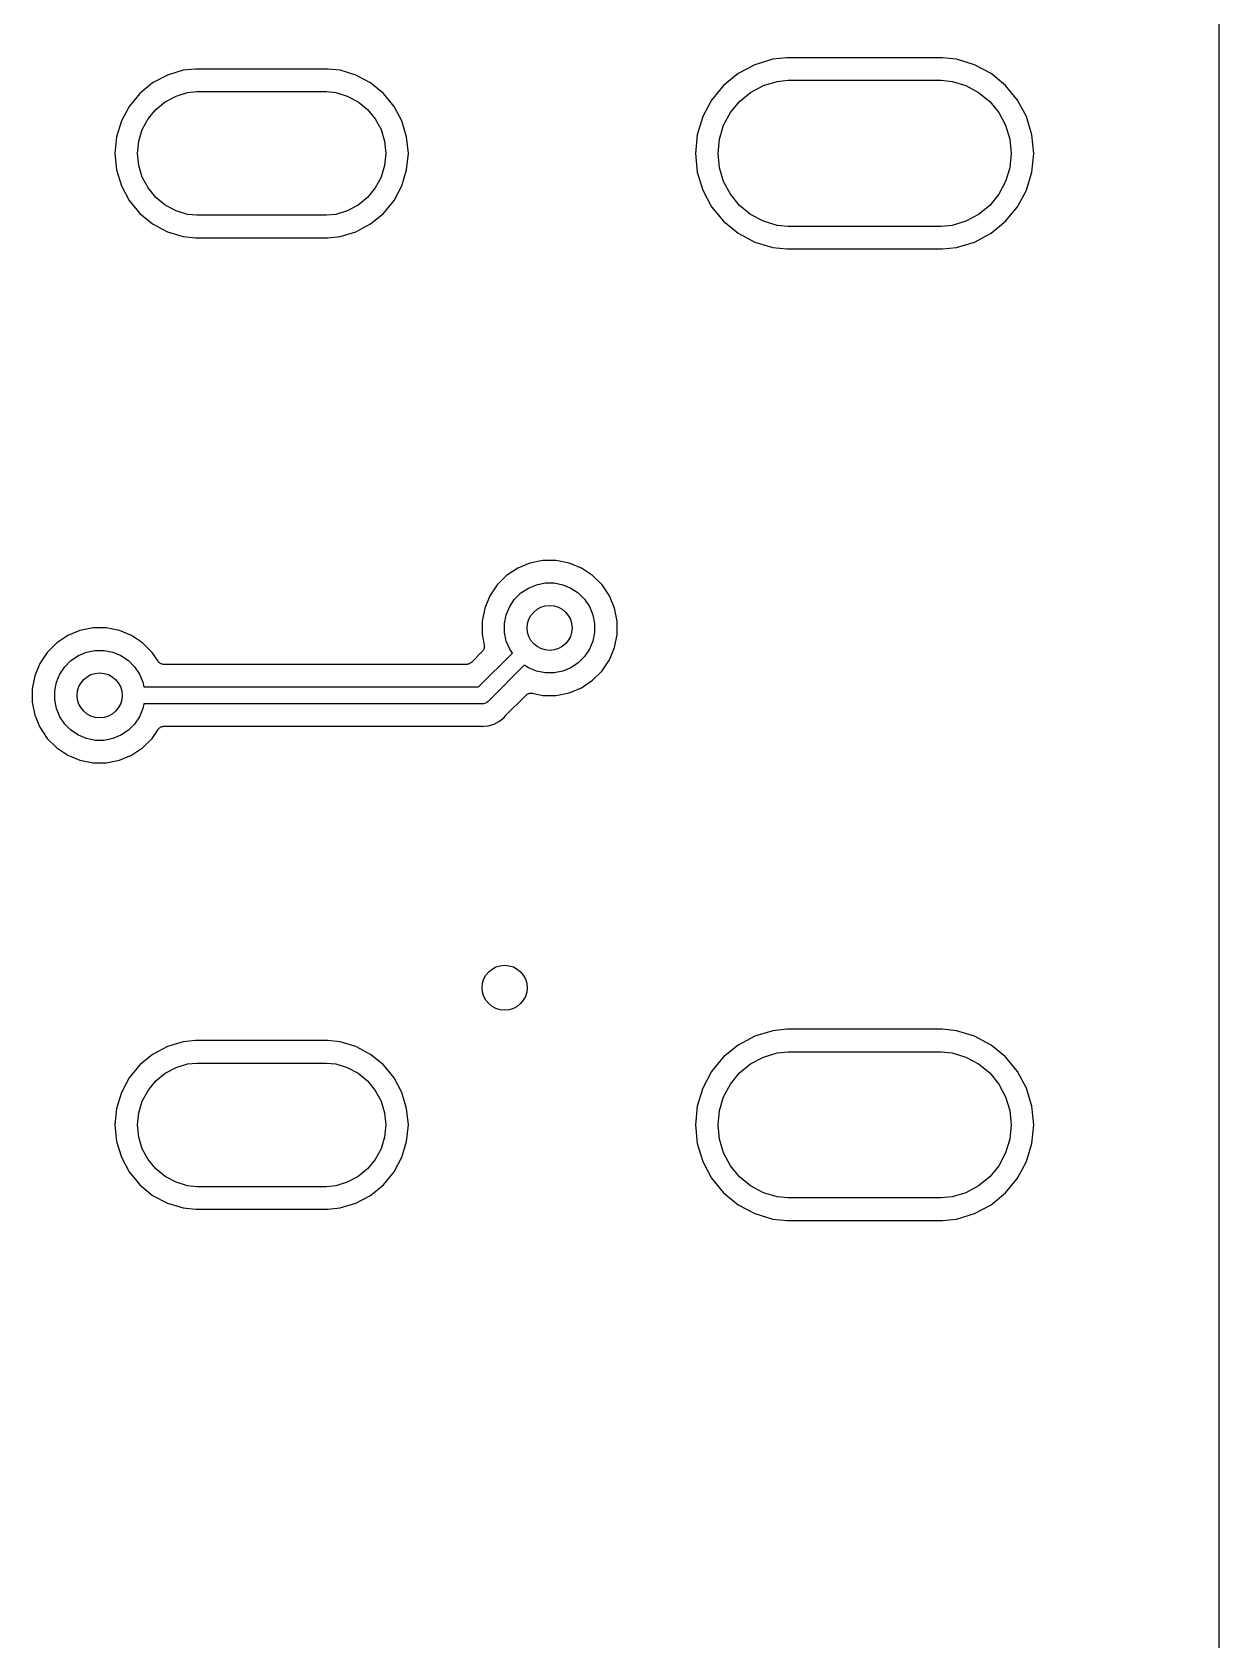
# Model space of a CAD drawing. Extents: x 113.2 to 188.8, y -123.8 to -78.2.
# Drawn here: x 178.3 to 188.85, y -101 to -86.7 of the extents above; entities that cross this region are included whole.
import ezdxf

# ---------------------------------------------------------------- set-up
doc = ezdxf.new("R2010")
doc.units = 0
doc.layers.add('BLACK', color=7, linetype='CONTINUOUS')

msp = doc.modelspace()

# ---------------------------------------------------------------- linework, layer by layer
at = {"layer": 'BLACK', "linetype": 'CONTINUOUS'}
for p, q in [((188.849, -78.2135), (188.849, -123.786)), ((185.008, -86.93), (184.883, -86.9423)), ((186.392, -86.93), (185.008, -86.93)), ((186.517, -86.9423), (186.392, -86.93)), ((179.643, -87.0409), (179.502, -87.0837)), ((179.753, -87.03), (179.643, -87.0409)), ((180.927, -87.03), (179.753, -87.03)), ((181.037, -87.0409), (180.927, -87.03)), ((181.178, -87.0837), (181.037, -87.0409)), ((184.575, -87.0698), (184.446, -87.1761)), ((184.723, -86.9909), (184.575, -87.0698)), ((184.883, -86.9423), (184.723, -86.9909)), ((186.677, -86.9909), (186.517, -86.9423)), ((186.825, -87.0698), (186.677, -86.9909)), ((186.954, -87.176), (186.825, -87.0698)), ((179.371, -87.1534), (179.257, -87.2471)), ((179.502, -87.0837), (179.371, -87.1534)), ((181.309, -87.1534), (181.178, -87.0837)), ((181.423, -87.2471), (181.309, -87.1534)), ((184.446, -87.1761), (184.34, -87.3055)), ((184.687, -87.2369), (184.8, -87.1766)), ((184.8, -87.1766), (184.923, -87.1394)), ((184.923, -87.1394), (185.018, -87.13)), ((185.018, -87.13), (186.382, -87.13)), ((186.382, -87.13), (186.477, -87.1394)), ((186.477, -87.1394), (186.6, -87.1766)), ((186.6, -87.1766), (186.713, -87.2369)), ((187.06, -87.3055), (186.954, -87.176)), ((179.163, -87.3613), (179.094, -87.4916)), ((179.257, -87.2471), (179.163, -87.3613)), ((179.399, -87.3892), (179.483, -87.3205)), ((179.483, -87.3205), (179.579, -87.2694)), ((179.579, -87.2694), (179.682, -87.238)), ((179.682, -87.238), (179.763, -87.23)), ((179.763, -87.23), (180.917, -87.23)), ((180.917, -87.23), (180.998, -87.238)), ((180.998, -87.238), (181.101, -87.2694)), ((181.101, -87.2694), (181.197, -87.3205)), ((181.197, -87.3205), (181.281, -87.3892)), ((181.517, -87.3613), (181.423, -87.2471)), ((181.586, -87.4916), (181.517, -87.3613)), ((184.34, -87.3055), (184.261, -87.4531)), ((184.507, -87.4171), (184.588, -87.3182)), ((184.588, -87.3182), (184.687, -87.2369)), ((186.713, -87.2369), (186.812, -87.3182)), ((186.812, -87.3182), (186.893, -87.4171)), ((187.139, -87.4531), (187.06, -87.3055)), ((179.094, -87.4916), (179.051, -87.633)), ((179.279, -87.5685), (179.33, -87.473)), ((179.33, -87.473), (179.399, -87.3892)), ((181.281, -87.3892), (181.35, -87.473)), ((181.35, -87.473), (181.401, -87.5685)), ((181.629, -87.633), (181.586, -87.4916)), ((184.261, -87.4531), (184.212, -87.6134)), ((184.447, -87.5301), (184.507, -87.4171)), ((186.893, -87.4171), (186.953, -87.5301)), ((187.188, -87.6134), (187.139, -87.4531)), ((179.051, -87.633), (179.036, -87.78)), ((179.248, -87.6722), (179.279, -87.5685)), ((181.401, -87.5685), (181.432, -87.6722)), ((181.644, -87.78), (181.629, -87.633)), ((184.212, -87.6134), (184.196, -87.78)), ((184.409, -87.6526), (184.447, -87.5301)), ((186.953, -87.5301), (186.991, -87.6526)), ((187.204, -87.78), (187.188, -87.6134)), ((179.036, -87.78), (179.051, -87.927)), ((179.237, -87.78), (179.248, -87.6722)), ((179.248, -87.8878), (179.237, -87.78)), ((181.432, -87.6722), (181.443, -87.78)), ((181.443, -87.78), (181.432, -87.8878)), ((181.629, -87.927), (181.644, -87.78)), ((184.196, -87.78), (184.212, -87.9466)), ((184.397, -87.78), (184.409, -87.6526)), ((184.409, -87.9074), (184.397, -87.78)), ((186.991, -87.6526), (187.003, -87.78)), ((187.003, -87.78), (186.991, -87.9074)), ((187.188, -87.9466), (187.204, -87.78)), ((179.051, -87.927), (179.094, -88.0684)), ((179.279, -87.9915), (179.248, -87.8878)), ((181.432, -87.8878), (181.401, -87.9915)), ((181.586, -88.0684), (181.629, -87.927)), ((184.447, -88.0299), (184.409, -87.9074)), ((186.991, -87.9074), (186.953, -88.0299)), ((179.094, -88.0684), (179.163, -88.1987)), ((179.33, -88.087), (179.279, -87.9915)), ((181.401, -87.9915), (181.35, -88.087)), ((181.517, -88.1987), (181.586, -88.0684)), ((184.212, -87.9466), (184.261, -88.1069)), ((184.507, -88.1429), (184.447, -88.0299)), ((186.953, -88.0299), (186.893, -88.1429)), ((187.139, -88.1069), (187.188, -87.9466)), ((179.163, -88.1987), (179.257, -88.3129)), ((179.399, -88.1708), (179.33, -88.087)), ((179.483, -88.2395), (179.399, -88.1708)), ((181.281, -88.1708), (181.197, -88.2395)), ((181.35, -88.087), (181.281, -88.1708)), ((181.423, -88.3129), (181.517, -88.1987)), ((184.261, -88.1069), (184.34, -88.2545)), ((184.588, -88.2418), (184.507, -88.1429)), ((186.893, -88.1429), (186.812, -88.2418)), ((187.06, -88.2545), (187.139, -88.1069)), ((179.257, -88.3129), (179.371, -88.4066)), ((179.579, -88.2906), (179.483, -88.2395)), ((179.682, -88.322), (179.579, -88.2906)), ((179.763, -88.33), (179.682, -88.322)), ((180.917, -88.33), (179.763, -88.33)), ((180.998, -88.322), (180.917, -88.33)), ((181.101, -88.2906), (180.998, -88.322)), ((181.197, -88.2395), (181.101, -88.2906)), ((181.309, -88.4066), (181.423, -88.3129)), ((184.34, -88.2545), (184.446, -88.3839)), ((184.687, -88.3231), (184.588, -88.2418)), ((184.8, -88.3834), (184.687, -88.3231)), ((186.713, -88.3231), (186.6, -88.3834)), ((186.812, -88.2418), (186.713, -88.3231)), ((186.954, -88.384), (187.06, -88.2545)), ((179.371, -88.4066), (179.502, -88.4763)), ((179.502, -88.4763), (179.643, -88.5191)), ((181.037, -88.5191), (181.178, -88.4763)), ((181.178, -88.4763), (181.309, -88.4066)), ((184.446, -88.3839), (184.575, -88.4902)), ((184.575, -88.4902), (184.723, -88.5691)), ((184.923, -88.4206), (184.8, -88.3834)), ((185.018, -88.43), (184.923, -88.4206)), ((186.382, -88.43), (185.018, -88.43)), ((186.477, -88.4206), (186.382, -88.43)), ((186.6, -88.3834), (186.477, -88.4206)), ((186.677, -88.5691), (186.825, -88.4902)), ((186.825, -88.4902), (186.954, -88.384)), ((179.643, -88.5191), (179.753, -88.53)), ((179.753, -88.53), (180.927, -88.53)), ((180.927, -88.53), (181.037, -88.5191)), ((184.723, -88.5691), (184.883, -88.6177)), ((184.883, -88.6177), (185.008, -88.63)), ((185.008, -88.63), (186.392, -88.63)), ((186.392, -88.63), (186.517, -88.6177)), ((186.517, -88.6177), (186.677, -88.5691)), ((182.616, -91.4683), (182.518, -91.5339)), ((182.725, -91.4231), (182.616, -91.4683)), ((182.841, -91.4), (182.725, -91.4231)), ((182.959, -91.4), (182.841, -91.4)), ((183.075, -91.4231), (182.959, -91.4)), ((183.184, -91.4683), (183.075, -91.4231)), ((183.282, -91.5339), (183.184, -91.4683)), ((182.434, -91.6175), (182.368, -91.7158)), ((182.518, -91.5339), (182.434, -91.6175)), ((182.645, -91.6893), (182.711, -91.6455)), ((182.711, -91.6455), (182.783, -91.6154)), ((182.783, -91.6154), (182.861, -91.6)), ((182.861, -91.6), (182.939, -91.6)), ((182.939, -91.6), (183.017, -91.6154)), ((183.017, -91.6154), (183.089, -91.6455)), ((183.089, -91.6455), (183.155, -91.6893)), ((183.366, -91.6175), (183.282, -91.5339)), ((183.432, -91.7158), (183.366, -91.6175)), ((182.368, -91.7158), (182.323, -91.825)), ((182.546, -91.8105), (182.589, -91.745)), ((182.589, -91.745), (182.645, -91.6893)), ((183.155, -91.6893), (183.211, -91.745)), ((183.211, -91.745), (183.254, -91.8105)), ((183.477, -91.825), (183.432, -91.7158)), ((182.323, -91.825), (182.3, -91.9409)), ((182.5, -91.9606), (182.515, -91.8833)), ((182.515, -91.8833), (182.546, -91.8105)), ((183.254, -91.8105), (183.285, -91.8833)), ((183.285, -91.8833), (183.3, -91.9606)), ((183.5, -91.9409), (183.477, -91.825)), ((178.616, -92.0683), (178.518, -92.1339)), ((178.725, -92.0231), (178.616, -92.0683)), ((178.841, -92), (178.725, -92.0231)), ((178.959, -92), (178.841, -92)), ((179.075, -92.0231), (178.959, -92)), ((179.184, -92.0683), (179.075, -92.0231)), ((179.282, -92.1339), (179.184, -92.0683)), ((182.3, -91.9409), (182.3, -92.0591)), ((182.3, -92.0591), (182.319, -92.1529)), ((182.5, -92.0394), (182.5, -91.9606)), ((182.515, -92.1167), (182.5, -92.0394)), ((183.3, -92.0394), (183.285, -92.1167)), ((183.3, -91.9606), (183.3, -92.0394)), ((183.477, -92.175), (183.5, -92.0591)), ((183.5, -92.0591), (183.5, -91.9409)), ((178.434, -92.2175), (178.368, -92.3158)), ((178.518, -92.1339), (178.434, -92.2175)), ((178.711, -92.2455), (178.783, -92.2154)), ((178.783, -92.2154), (178.861, -92.2)), ((178.861, -92.2), (178.939, -92.2)), ((178.939, -92.2), (179.017, -92.2154)), ((179.017, -92.2154), (179.089, -92.2455)), ((179.366, -92.2175), (179.282, -92.1339)), ((179.419, -92.2971), (179.366, -92.2175)), ((182.301, -92.2096), (182.205, -92.3066)), ((182.305, -92.2052), (182.301, -92.2096)), ((182.309, -92.2006), (182.305, -92.2052)), ((182.312, -92.195), (182.309, -92.2001)), ((182.309, -92.2001), (182.309, -92.2004)), ((182.309, -92.2004), (182.309, -92.2006)), ((182.315, -92.1899), (182.312, -92.195)), ((182.317, -92.1838), (182.315, -92.1893)), ((182.315, -92.1893), (182.315, -92.1896)), ((182.315, -92.1896), (182.315, -92.1899)), ((182.319, -92.1782), (182.317, -92.1838)), ((182.319, -92.1529), (182.319, -92.1532)), ((182.319, -92.1532), (182.319, -92.1532)), ((182.319, -92.1532), (182.319, -92.1532)), ((182.319, -92.1532), (182.319, -92.1538)), ((182.319, -92.1538), (182.319, -92.1597)), ((182.319, -92.1597), (182.32, -92.1654)), ((182.32, -92.166), (182.319, -92.1718)), ((182.319, -92.1718), (182.319, -92.1776)), ((182.319, -92.1776), (182.319, -92.1779)), ((182.319, -92.1779), (182.319, -92.1782)), ((182.32, -92.1654), (182.32, -92.1657)), ((182.32, -92.1657), (182.32, -92.166)), ((182.546, -92.1895), (182.515, -92.1167)), ((182.569, -92.2248), (182.546, -92.1895)), ((183.254, -92.1895), (183.211, -92.255)), ((183.285, -92.1167), (183.254, -92.1895)), ((183.432, -92.2842), (183.477, -92.175)), ((178.368, -92.3158), (178.323, -92.425)), ((178.546, -92.4105), (178.589, -92.345)), ((178.589, -92.345), (178.645, -92.2893)), ((178.645, -92.2893), (178.711, -92.2455)), ((179.089, -92.2455), (179.155, -92.2893)), ((179.155, -92.2893), (179.211, -92.345)), ((179.211, -92.345), (179.254, -92.4105)), ((179.423, -92.3016), (179.419, -92.2971)), ((179.427, -92.3061), (179.423, -92.3016)), ((179.427, -92.3063), (179.427, -92.3061)), ((179.427, -92.3066), (179.427, -92.3063)), ((179.432, -92.3103), (179.427, -92.3066)), ((179.436, -92.314), (179.432, -92.3103)), ((179.436, -92.3142), (179.436, -92.314)), ((179.436, -92.3143), (179.436, -92.3142)), ((179.442, -92.3171), (179.436, -92.3143)), ((179.447, -92.3199), (179.442, -92.3171)), ((179.447, -92.32), (179.447, -92.3199)), ((179.447, -92.3202), (179.447, -92.32)), ((179.453, -92.3219), (179.447, -92.3202)), ((179.458, -92.3236), (179.453, -92.3219)), ((179.459, -92.3237), (179.458, -92.3236)), ((179.465, -92.3243), (179.459, -92.3237)), ((179.459, -92.3237), (179.459, -92.3237)), ((179.471, -92.325), (179.465, -92.3243)), ((182.16, -92.325), (179.471, -92.325)), ((179.471, -92.325), (179.471, -92.325)), ((179.471, -92.325), (179.471, -92.325)), ((179.471, -92.325), (179.471, -92.325)), ((179.471, -92.325), (179.471, -92.325)), ((182.166, -92.3244), (182.16, -92.325)), ((182.172, -92.3239), (182.166, -92.3244)), ((182.178, -92.3221), (182.172, -92.3238)), ((182.172, -92.3238), (182.172, -92.3238)), ((182.172, -92.3238), (182.172, -92.3239)), ((182.183, -92.3205), (182.178, -92.3221)), ((182.184, -92.3204), (182.183, -92.3205)), ((182.189, -92.3175), (182.184, -92.3203)), ((182.184, -92.3203), (182.184, -92.3204)), ((182.194, -92.3149), (182.189, -92.3175)), ((182.195, -92.3147), (182.194, -92.3149)), ((182.199, -92.3108), (182.195, -92.3145)), ((182.195, -92.3145), (182.195, -92.3147)), ((182.204, -92.3072), (182.199, -92.3108)), ((182.205, -92.3066), (182.204, -92.3067)), ((182.204, -92.3067), (182.204, -92.3067)), ((182.204, -92.3067), (182.204, -92.3068)), ((182.204, -92.3068), (182.204, -92.3072)), ((182.269, -92.525), (182.569, -92.2248)), ((182.675, -92.3309), (182.356, -92.6504)), ((182.711, -92.3545), (182.675, -92.3309)), ((182.783, -92.3846), (182.711, -92.3545)), ((183.089, -92.3545), (183.017, -92.3846)), ((183.155, -92.3107), (183.089, -92.3545)), ((183.211, -92.255), (183.155, -92.3107)), ((183.366, -92.3825), (183.432, -92.2842)), ((178.323, -92.425), (178.3, -92.5409)), ((178.5, -92.5606), (178.515, -92.4833)), ((178.515, -92.4833), (178.546, -92.4105)), ((179.254, -92.4105), (179.285, -92.4833)), ((179.285, -92.4833), (179.293, -92.525)), ((182.861, -92.4), (182.783, -92.3846)), ((182.939, -92.4), (182.861, -92.4)), ((183.017, -92.3846), (182.939, -92.4)), ((183.184, -92.5317), (183.282, -92.466)), ((183.282, -92.466), (183.366, -92.3825)), ((178.3, -92.5409), (178.3, -92.6591)), ((178.5, -92.6394), (178.5, -92.5606)), ((178.515, -92.7167), (178.5, -92.6394)), ((179.293, -92.525), (182.269, -92.525)), ((182.356, -92.6504), (182.353, -92.6533)), ((182.506, -92.7827), (182.69, -92.5985)), ((182.69, -92.5985), (182.691, -92.5984)), ((182.691, -92.5979), (182.696, -92.5942)), ((182.691, -92.5983), (182.691, -92.5979)), ((182.691, -92.5984), (182.691, -92.5983)), ((182.691, -92.5983), (182.691, -92.5983)), ((182.696, -92.5942), (182.7, -92.5906)), ((182.7, -92.5905), (182.701, -92.5903)), ((182.7, -92.5906), (182.7, -92.5905)), ((182.701, -92.5903), (182.706, -92.5876)), ((182.706, -92.5876), (182.711, -92.5848)), ((182.711, -92.5846), (182.717, -92.583)), ((182.711, -92.5848), (182.711, -92.5846)), ((182.711, -92.5848), (182.711, -92.5848)), ((182.717, -92.583), (182.723, -92.5813)), ((182.723, -92.5812), (182.729, -92.5807)), ((182.723, -92.5813), (182.723, -92.5812)), ((182.723, -92.5813), (182.723, -92.5813)), ((182.729, -92.5807), (182.735, -92.5801)), ((182.735, -92.5801), (182.735, -92.5802)), ((182.735, -92.5802), (182.735, -92.5801)), ((182.735, -92.5801), (182.741, -92.5808)), ((182.741, -92.5808), (182.747, -92.5813)), ((182.747, -92.5813), (182.841, -92.6)), ((182.841, -92.6), (182.959, -92.6)), ((182.959, -92.6), (183.075, -92.5769)), ((183.075, -92.5769), (183.184, -92.5317)), ((178.3, -92.6591), (178.323, -92.775)), ((178.323, -92.775), (178.368, -92.8842)), ((178.546, -92.7895), (178.515, -92.7167)), ((178.589, -92.855), (178.546, -92.7895)), ((179.254, -92.7895), (179.211, -92.855)), ((179.285, -92.7167), (179.254, -92.7895)), ((179.293, -92.675), (179.285, -92.7167)), ((182.296, -92.675), (179.293, -92.675)), ((182.3, -92.6754), (182.296, -92.675)), ((182.304, -92.675), (182.3, -92.6754)), ((182.315, -92.6739), (182.304, -92.675)), ((182.304, -92.675), (182.304, -92.675)), ((182.329, -92.6696), (182.315, -92.6739)), ((182.342, -92.6627), (182.329, -92.6696)), ((182.353, -92.6533), (182.342, -92.6627)), ((182.454, -92.8298), (182.495, -92.7954)), ((182.495, -92.7954), (182.502, -92.7873)), ((182.502, -92.7873), (182.503, -92.7866)), ((182.503, -92.7866), (182.505, -92.7848)), ((182.505, -92.7848), (182.506, -92.7827)), ((178.368, -92.8842), (178.434, -92.9825)), ((178.645, -92.9107), (178.589, -92.855)), ((178.711, -92.9545), (178.645, -92.9107)), ((179.155, -92.9107), (179.089, -92.9545)), ((179.211, -92.855), (179.155, -92.9107)), ((179.366, -92.9825), (179.419, -92.9029)), ((179.419, -92.9027), (179.42, -92.9022)), ((179.419, -92.9029), (179.419, -92.9027)), ((179.419, -92.9027), (179.419, -92.9027)), ((179.419, -92.9027), (179.419, -92.9027)), ((179.42, -92.9022), (179.423, -92.8977)), ((179.423, -92.8977), (179.427, -92.8933)), ((179.427, -92.8931), (179.428, -92.8928)), ((179.427, -92.8933), (179.427, -92.8931)), ((179.428, -92.8928), (179.432, -92.8892)), ((179.432, -92.8892), (179.437, -92.8855)), ((179.437, -92.8852), (179.442, -92.8825)), ((179.437, -92.8854), (179.437, -92.8852)), ((179.437, -92.8855), (179.437, -92.8854)), ((179.442, -92.8825), (179.448, -92.8797)), ((179.448, -92.8795), (179.454, -92.8779)), ((179.448, -92.8797), (179.448, -92.8795)), ((179.448, -92.8797), (179.448, -92.8797)), ((179.454, -92.8779), (179.459, -92.8762)), ((179.459, -92.8762), (179.46, -92.8762)), ((179.46, -92.8761), (179.466, -92.8756)), ((179.46, -92.8762), (179.46, -92.8761)), ((179.466, -92.8756), (179.471, -92.875)), ((179.471, -92.875), (182.283, -92.875)), ((182.283, -92.875), (182.284, -92.875)), ((182.284, -92.875), (182.287, -92.8753)), ((182.287, -92.8753), (182.29, -92.8753)), ((182.29, -92.8753), (182.3, -92.8763)), ((182.3, -92.8763), (182.31, -92.8753)), ((182.31, -92.8753), (182.311, -92.8753)), ((182.311, -92.8753), (182.354, -92.871)), ((182.354, -92.871), (182.406, -92.8553)), ((182.406, -92.8553), (182.454, -92.8298)), ((178.434, -92.9825), (178.518, -93.066)), ((178.518, -93.066), (178.616, -93.1317)), ((178.783, -92.9846), (178.711, -92.9545)), ((178.861, -93), (178.783, -92.9846)), ((178.939, -93), (178.861, -93)), ((179.017, -92.9846), (178.939, -93)), ((179.089, -92.9545), (179.017, -92.9846)), ((179.184, -93.1317), (179.282, -93.066)), ((179.282, -93.066), (179.366, -92.9825)), ((178.616, -93.1317), (178.725, -93.1769)), ((178.725, -93.1769), (178.841, -93.2)), ((178.841, -93.2), (178.959, -93.2)), ((178.959, -93.2), (179.075, -93.1769)), ((179.075, -93.1769), (179.184, -93.1317)), ((184.723, -95.6309), (184.575, -95.7098)), ((184.883, -95.5823), (184.723, -95.6309)), ((185.008, -95.57), (184.883, -95.5823)), ((186.392, -95.57), (185.008, -95.57)), ((186.517, -95.5823), (186.392, -95.57)), ((186.677, -95.6309), (186.517, -95.5823)), ((186.825, -95.7098), (186.677, -95.6309)), ((179.371, -95.7934), (179.257, -95.8871)), ((179.502, -95.7237), (179.371, -95.7934)), ((179.643, -95.6809), (179.502, -95.7237)), ((179.753, -95.67), (179.643, -95.6809)), ((180.927, -95.67), (179.753, -95.67)), ((181.037, -95.6809), (180.927, -95.67)), ((181.178, -95.7237), (181.037, -95.6809)), ((181.309, -95.7934), (181.178, -95.7237)), ((181.423, -95.8871), (181.309, -95.7934)), ((184.575, -95.7098), (184.446, -95.8161)), ((184.8, -95.8166), (184.923, -95.7794)), ((184.923, -95.7794), (185.018, -95.77)), ((185.018, -95.77), (186.382, -95.77)), ((186.382, -95.77), (186.477, -95.7794)), ((186.477, -95.7794), (186.6, -95.8166)), ((186.954, -95.816), (186.825, -95.7098)), ((179.257, -95.8871), (179.163, -96.0013)), ((179.483, -95.9605), (179.579, -95.9094)), ((179.579, -95.9094), (179.682, -95.878)), ((179.682, -95.878), (179.763, -95.87)), ((179.763, -95.87), (180.917, -95.87)), ((180.917, -95.87), (180.998, -95.878)), ((180.998, -95.878), (181.101, -95.9094)), ((181.101, -95.9094), (181.197, -95.9605)), ((181.517, -96.0013), (181.423, -95.8871)), ((184.446, -95.8161), (184.34, -95.9455)), ((184.588, -95.9582), (184.687, -95.8769)), ((184.687, -95.8769), (184.8, -95.8166)), ((186.6, -95.8166), (186.713, -95.8769)), ((186.713, -95.8769), (186.812, -95.9582)), ((187.06, -95.9455), (186.954, -95.816)), ((179.163, -96.0013), (179.094, -96.1316)), ((179.33, -96.113), (179.399, -96.0292)), ((179.399, -96.0292), (179.483, -95.9605)), ((181.197, -95.9605), (181.281, -96.0292)), ((181.281, -96.0292), (181.35, -96.113)), ((181.586, -96.1316), (181.517, -96.0013)), ((184.34, -95.9455), (184.261, -96.0931)), ((184.447, -96.1701), (184.507, -96.0571)), ((184.507, -96.0571), (184.588, -95.9582)), ((186.812, -95.9582), (186.893, -96.0571)), ((186.893, -96.0571), (186.953, -96.1701)), ((187.139, -96.0931), (187.06, -95.9455)), ((179.094, -96.1316), (179.051, -96.273)), ((179.248, -96.3122), (179.279, -96.2085)), ((179.279, -96.2085), (179.33, -96.113)), ((181.35, -96.113), (181.401, -96.2085)), ((181.401, -96.2085), (181.432, -96.3122)), ((181.629, -96.273), (181.586, -96.1316)), ((184.261, -96.0931), (184.212, -96.2534)), ((184.409, -96.2926), (184.447, -96.1701)), ((186.953, -96.1701), (186.991, -96.2926)), ((187.188, -96.2534), (187.139, -96.0931)), ((179.051, -96.273), (179.036, -96.42)), ((179.237, -96.42), (179.248, -96.3122)), ((181.432, -96.3122), (181.443, -96.42)), ((181.644, -96.42), (181.629, -96.273)), ((184.212, -96.2534), (184.196, -96.42)), ((184.397, -96.42), (184.409, -96.2926)), ((186.991, -96.2926), (187.003, -96.42)), ((187.204, -96.42), (187.188, -96.2534)), ((179.036, -96.42), (179.051, -96.567)), ((179.248, -96.5278), (179.237, -96.42)), ((181.443, -96.42), (181.432, -96.5278)), ((181.629, -96.567), (181.644, -96.42)), ((184.196, -96.42), (184.212, -96.5866)), ((184.409, -96.5474), (184.397, -96.42)), ((187.003, -96.42), (186.991, -96.5474)), ((187.188, -96.5866), (187.204, -96.42)), ((179.051, -96.567), (179.094, -96.7084)), ((179.279, -96.6315), (179.248, -96.5278)), ((179.33, -96.727), (179.279, -96.6315)), ((181.401, -96.6315), (181.35, -96.727)), ((181.432, -96.5278), (181.401, -96.6315)), ((181.586, -96.7084), (181.629, -96.567)), ((184.212, -96.5866), (184.261, -96.7469)), ((184.447, -96.6699), (184.409, -96.5474)), ((186.991, -96.5474), (186.953, -96.6699)), ((187.139, -96.7469), (187.188, -96.5866)), ((179.094, -96.7084), (179.163, -96.8387)), ((179.399, -96.8108), (179.33, -96.727)), ((181.35, -96.727), (181.281, -96.8108)), ((181.517, -96.8387), (181.586, -96.7084)), ((184.261, -96.7469), (184.34, -96.8945)), ((184.507, -96.7829), (184.447, -96.6699)), ((184.588, -96.8818), (184.507, -96.7829)), ((186.893, -96.7829), (186.812, -96.8818)), ((186.953, -96.6699), (186.893, -96.7829)), ((187.06, -96.8945), (187.139, -96.7469)), ((179.163, -96.8387), (179.257, -96.9529)), ((179.483, -96.8795), (179.399, -96.8108)), ((179.579, -96.9306), (179.483, -96.8795)), ((179.682, -96.962), (179.579, -96.9306)), ((181.101, -96.9306), (180.998, -96.962)), ((181.197, -96.8795), (181.101, -96.9306)), ((181.281, -96.8108), (181.197, -96.8795)), ((181.423, -96.9529), (181.517, -96.8387)), ((184.34, -96.8945), (184.446, -97.0239)), ((184.687, -96.9631), (184.588, -96.8818)), ((186.812, -96.8818), (186.713, -96.9631)), ((186.954, -97.024), (187.06, -96.8945)), ((179.257, -96.9529), (179.371, -97.0466)), ((179.371, -97.0466), (179.502, -97.1163)), ((179.763, -96.97), (179.682, -96.962)), ((180.917, -96.97), (179.763, -96.97)), ((180.998, -96.962), (180.917, -96.97)), ((181.178, -97.1163), (181.309, -97.0466)), ((181.309, -97.0466), (181.423, -96.9529)), ((184.446, -97.0239), (184.575, -97.1302)), ((184.8, -97.0234), (184.687, -96.9631)), ((184.923, -97.0606), (184.8, -97.0234)), ((185.018, -97.07), (184.923, -97.0606)), ((186.382, -97.07), (185.018, -97.07)), ((186.477, -97.0606), (186.382, -97.07)), ((186.6, -97.0234), (186.477, -97.0606)), ((186.713, -96.9631), (186.6, -97.0234)), ((186.825, -97.1302), (186.954, -97.024)), ((179.502, -97.1163), (179.643, -97.1591)), ((179.643, -97.1591), (179.753, -97.17)), ((179.753, -97.17), (180.927, -97.17)), ((180.927, -97.17), (181.037, -97.1591)), ((181.037, -97.1591), (181.178, -97.1163)), ((184.575, -97.1302), (184.723, -97.2091)), ((184.723, -97.2091), (184.883, -97.2577)), ((186.517, -97.2577), (186.677, -97.2091)), ((186.677, -97.2091), (186.825, -97.1302)), ((184.883, -97.2577), (185.008, -97.27)), ((185.008, -97.27), (186.392, -97.27)), ((186.392, -97.27), (186.517, -97.2577))]:
    msp.add_line(p, q, dxfattribs=at)
at = {"layer": 'BLACK'}
for centre in [(182.9, -92), (178.9, -92.6), (182.5, -95.2)]:
    msp.add_circle(centre, 0.2, dxfattribs=at)

doc.saveas('drawing.dxf')
